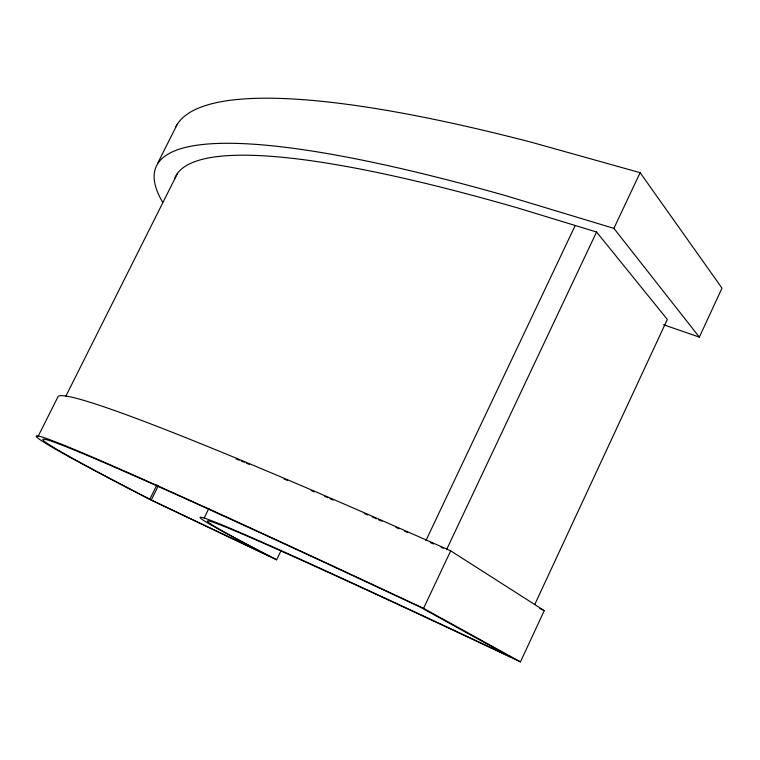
<?xml version="1.0" encoding="UTF-8"?>
<svg xmlns="http://www.w3.org/2000/svg" width="760" height="760" viewBox="0 0 760 760"><rect width="100%" height="100%" fill="white"/><g stroke="black" fill="none" stroke-linecap="round" stroke-linejoin="round"><path stroke-width="1.14" d="M156.873 484.956L149.758 499.406L276.64 559.769A563.141 9.595 25.7 0 1 520.467 661.865L544.255 610.622L450.699 550.848A849.481 33.373 25.3 0 0 58.225 396.273L38 436.582M663.499 324.719L699.352 337.117L722 288.135L640.129 172.681L531.145 142.177A853.242 156.892 22.6 0 0 175.636 127.243M534.755 604.514L667.327 319.418L596.562 231.999L518.481 208.173A827.108 134.035 23.1 0 0 174.686 178.439M446.538 549.708L596.562 231.999M520.467 661.865L423.567 608.342L450.699 550.848M699.352 337.117L613.89 228.361L640.129 172.681M425.913 540.607L575.216 225.482M276.64 559.769L281.209 550.297M204.25 517.902L208.876 508.421M151.297 500.023L125.932 486.856A843.391 14.582 25.7 0 1 344.66 571.814L419.587 606.793L510.397 656.887L457.453 631.921A570.722 9.728 25.7 0 0 250.705 546.478L269.819 556.415L151.297 500.023L158.431 485.526M65.892 396.093L177.479 173.451M157.681 163.239L177.28 124.26M613.89 228.361L505.533 195.633A855.56 139.203 23 0 0 162.593 202.15M372.2 516.933L376.494 518.823M378.641 519.774L381.862 521.198M395.827 527.355L399.057 528.77M404.424 531.135L407.645 532.561M430.255 542.526L433.513 543.961M441.113 547.314L443.279 548.274M149.758 499.406A852.093 14.753 25.7 0 1 423.567 608.342M236.227 458.983A840.807 32.993 25.3 0 1 239.219 460.218M241.233 461.044A840.807 32.993 25.3 0 1 244.273 462.308M246.316 463.163A840.807 32.993 25.3 0 1 249.403 464.445M284.126 479.028A840.807 32.993 25.3 0 1 287.546 480.481M311.135 490.532A840.807 32.993 25.3 0 1 314.231 491.853M324.71 496.356A840.807 32.993 25.3 0 1 327.892 497.724M330.03 498.645A840.807 32.993 25.3 0 1 333.25 500.032M364.258 513.466A840.807 32.993 25.3 0 1 367.678 514.957M539.828 608.608A561.564 21.717 25.4 0 1 544.255 610.622"/></g></svg>
